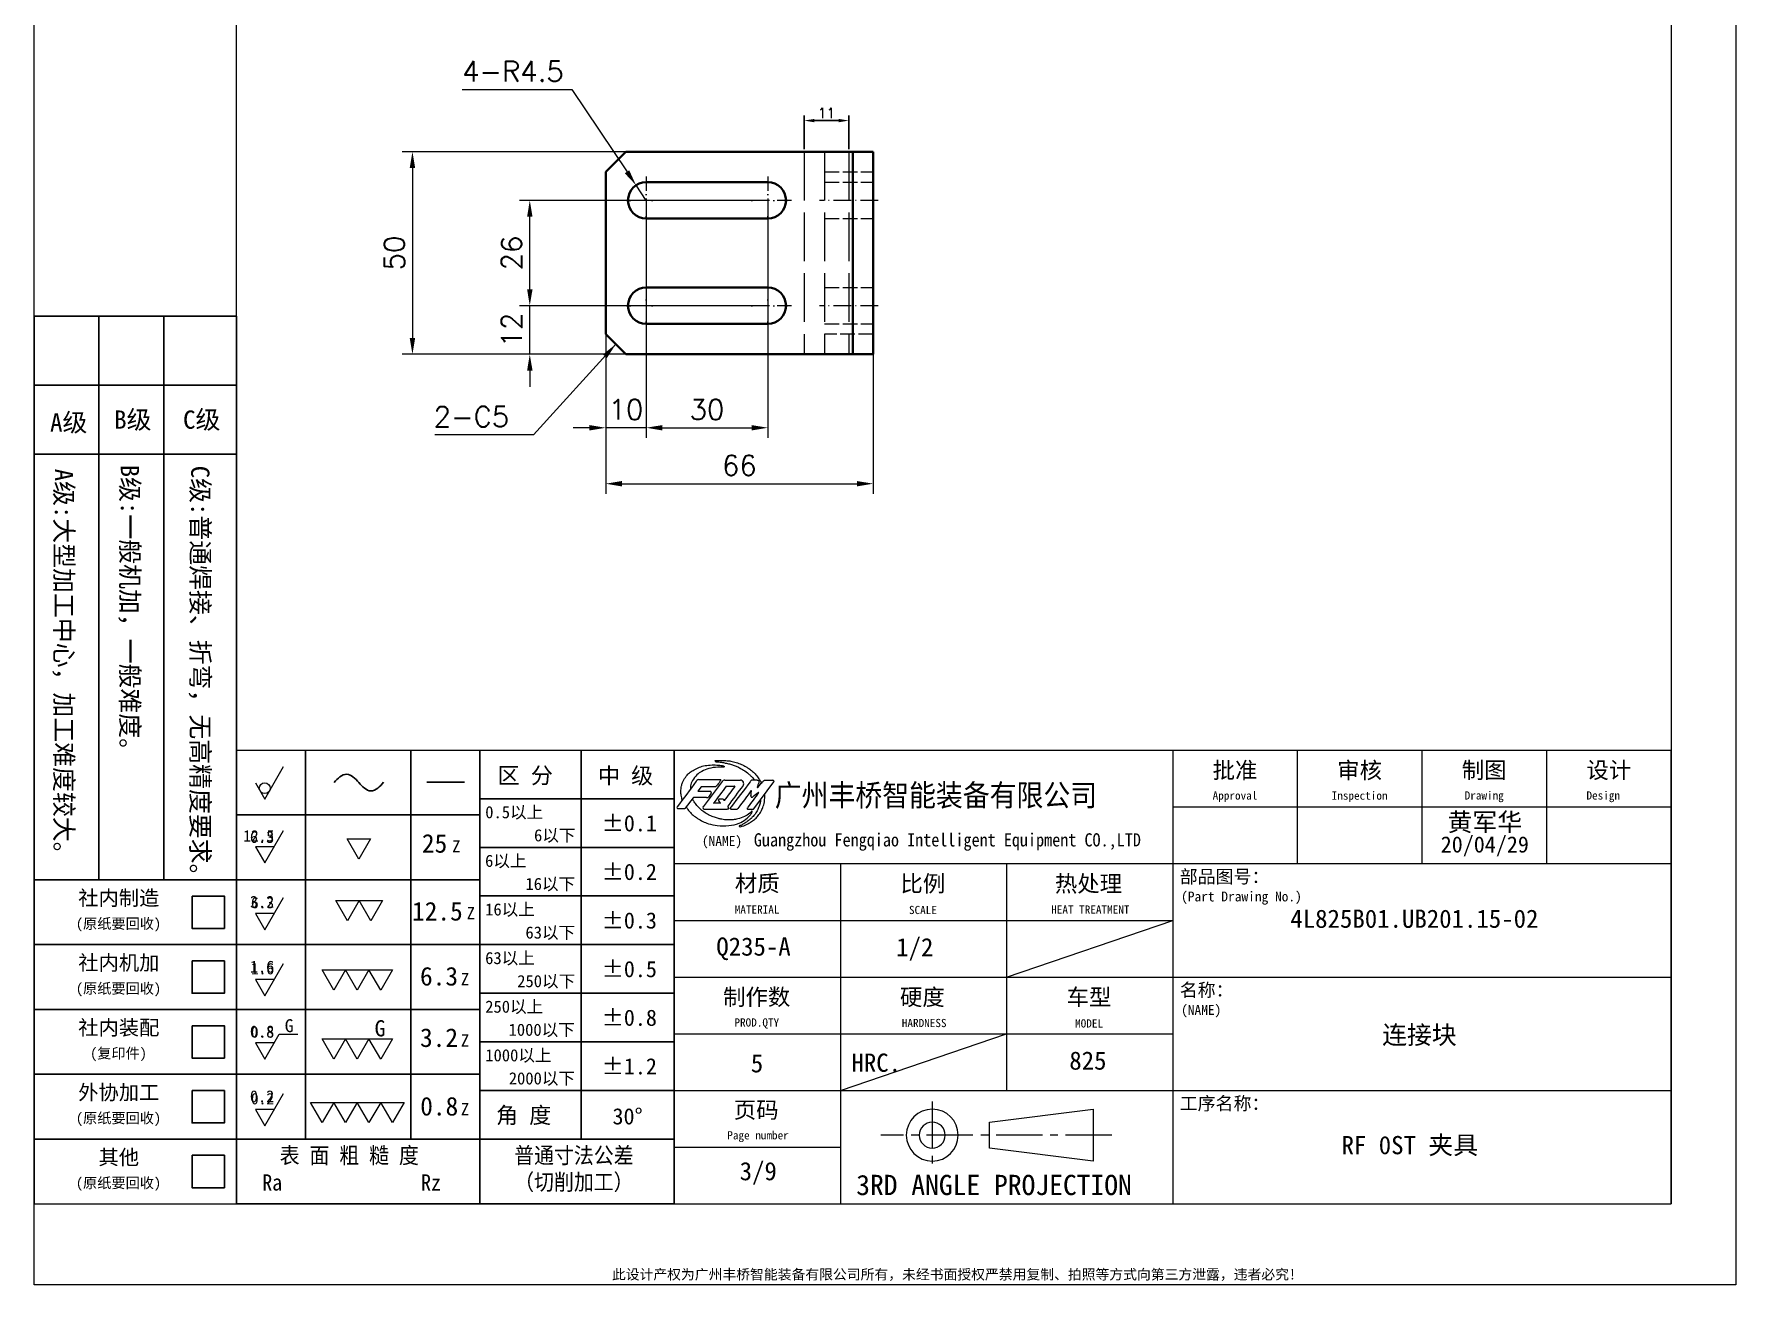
# Model space of a CAD drawing. Header units: millimetres. Extents: x -162325 to -83245, y 277409 to 326486.
# Drawn here: x -155156.4 to -154736.4, y 301136.7 to 301445.5 of the extents above; entities that cross this region are included whole.
import ezdxf
from ezdxf.enums import TextEntityAlignment as Align

# ---------------------------------------------------------------- set-up
doc = ezdxf.new("R2010")
doc.units = ezdxf.units.MM
for name, pattern in [('CENTER2', [28.575, 19.05, -3.175, 3.175, -3.175]), ('DASHDOT', [18.5, 12, -3, 0.5, -3]), ('DASHED', [15, 12, -3])]:
    doc.linetypes.add(name, pattern=pattern)
for name, color, linetype, lineweight in [('A4', 3, 'Continuous', 20), ('图框', 7, 'Continuous', 20), ('尺寸线', 3, 'Continuous', 13), ('文字', 1, 'Continuous', 13), ('细实线', 4, 'Continuous', 25)]:
    doc.layers.add(name, color=color, linetype=linetype, lineweight=lineweight)
doc.layers.add('MARK', color=7, linetype='Continuous')
doc.styles.add('CH-1', font='')
doc.styles.add('MX_NOTE_STANDARD', font='txt.shx', dxfattribs={"bigfont": 'extfont.shx'})
doc.styles.get("Standard").update_dxf_attribs({"font": 'txt', "bigfont": 'gbcbig.shx'})
doc.styles.get('CH-1').set_extended_font_data('SimSun')
doc.dimstyles.new('ISO-25', dxfattribs={"dimtxt": 2.5, "dimasz": 2.5, "dimexe": 1.25, "dimexo": 0.625, "dimtad": 1, "dimtxsty": 'Standard', "dimcen": 2.5, "dimadec": 0, "dimazin": 0, "dimtfac": 1, "dimtmove": 0, "dimatfit": 3, "dimfxl": 0, "dimarcsym": 0})
doc.dimstyles.new('副本02', dxfattribs={"dimscale": 2, "dimtxt": 2.5, "dimasz": 2, "dimexe": 1.25, "dimexo": 0, "dimgap": 1, "dimtad": 1, "dimdsep": 46, "dimtxsty": 'Standard', "dimcen": 0.5, "dimclrd": 3, "dimclre": 3, "dimclrt": 1, "dimadec": 1, "dimazin": 2, "dimtfac": 1, "dimtmove": 0, "dimatfit": 3, "dimfxl": 0, "dimtolj": 1, "dimlwd": -1, "dimlwe": -1, "dimarcsym": 0})
doc.dimstyles.new('副本02$4', dxfattribs={"dimscale": 2, "dimtxt": 2.5, "dimasz": 2, "dimexe": 1.25, "dimexo": 0, "dimgap": 1, "dimtad": 1, "dimtih": 1, "dimtoh": 1, "dimdsep": 46, "dimtxsty": 'Standard', "dimcen": 0.5, "dimclrd": 3, "dimclre": 3, "dimclrt": 1, "dimadec": 1, "dimazin": 2, "dimtfac": 1, "dimtmove": 0, "dimatfit": 3, "dimfxl": 0, "dimtolj": 1, "dimlwd": -1, "dimlwe": -1, "dimarcsym": 0})

# ---------------------------------------------------------------- blocks, each defined once
blk = doc.blocks.new('A$C34C2392C')
at = {"linetype": 'CENTER2', "ltscale": 0.3}
for p, q in [((-5.53, 4.13), (-5.53, -4.13)), ((16.64, 0), (-11.88, 0))]:
    blk.add_line(p, q, dxfattribs=at)
for p, q in [((1.54, 1.6), (14.34, 3.2)), ((14.34, 3.2), (14.34, -3.2)), ((1.54, -1.6), (1.54, 1.6)), ((14.34, -3.2), (1.54, -1.6))]:
    blk.add_line(p, q)
for radius in [3.2, 1.6]:
    blk.add_arc((-5.53, 0), radius, 0, 359.9894)
blk = doc.blocks.new('A$C67844AE1')
for p, q in [((-492, 112), (0, 112)), ((-246, 112), (-246, -112)), ((-184.5, 112), (-184.5, 56)), ((-123, 112), (-123, 56)), ((-61.5, 112), (-61.5, 56)), ((0, -112), (0, 112)), ((-246, 84), (0, 84)), ((-492, 68), (-492, -112)), ((-492, 68), (-492, -112)), ((-492, -112), (-492, 68)), ((-492, 68), (-492, -112)), ((-492, 68), (-492, -112)), ((-492, 68), (-492, -112)), ((-492, 68), (-492, -112)), ((-492, 68), (-492, -112)), ((-492, 68), (-492, -112)), ((-492, -112), (-492, 68)), ((-492, 68), (-492, -112)), ((-492, 68), (-492, -112)), ((-492, 68), (-492, -112)), ((-492, 68), (-492, -112)), ((-492, 56), (0, 56)), ((-410, 56), (-410, -112)), ((-328, 56), (-328, -56)), ((-492, 28), (-246, 28)), ((-492, 0), (0, 0)), ((-492, -28), (-246, -28)), ((-492, -56), (0, -56)), ((-492, -84), (-410, -84)), ((-492, -112), (0, -112))]:
    blk.add_line(p, q)
at = {"color": 4, "ltscale": 0.5}
for p, q in [((-478.69, 93.94), (-480.4, 91.69)), ((-468.38, 96.54), (-477.68, 84.12)), ((-467.07, 97.19), (-459.37, 97.19)), ((-451.05, 97.21), (-453.64, 97.21)), ((-452.68, 83.09), (-442.89, 96.32)), ((-447.54, 97.19), (-443.33, 97.19)), ((-482.7, 88.42), (-486.55, 83.35)), ((-473.82, 90.78), (-475.13, 88.89)), ((-469.28, 85.77), (-472.57, 85.77)), ((-469.23, 85.85), (-470.11, 87.32)), ((-467.8, 87.76), (-469.94, 87.76)), ((-467.8, 87.76), (-467.42, 87.1)), ((-486.98, 83.13), (-490.13, 83.13)), ((-477.02, 82.81), (-465.96, 82.81)), ((-463.75, 82.81), (-461.35, 82.81))]:
    blk.add_line(p, q, dxfattribs=at)
for centre, radius, start, end in [((-479.96, 96.37), 1.09, 90, 143.21463), ((-478.65, 93.91), 0.0547, 90, 142.95764), ((-471.7, 94.51), 0.547, 270, 322.84702), ((-469.22, 97.24), 0.219, 322.84702, 90), ((-467.07, 95.55), 1.64, 90, 143.17909), ((-466.36, 94.15), 0.0547, 90, 143.28021), ((-462.24, 94.15), 0.0547, 323.81172, 90), ((-459.37, 95.55), 1.64, 323.50405, 90), ((-453.64, 96.66), 0.547, 90, 142.76053), ((-443.33, 96.64), 0.547, 323.51537, 90), ((-490.13, 83.68), 0.547, 143.21463, 270), ((-482.27, 88.08), 0.547, 90, 142.7804), ((-480.35, 91.65), 0.0547, 142.95764, 270), ((-477.02, 83.63), 0.821, 143.17909, 270), ((-472.57, 85.82), 0.0547, 143.28021, 270), ((-469.28, 85.82), 0.0547, 270, 30.87346), ((-467.37, 87.13), 0.0547, 209.84044, 323.81172), ((-454.06, 91.84), 0.137, 354.5829, 143.44023), ((-450.47, 90.95), 0.137, 323.3038, 127.26931), ((-486.98, 83.68), 0.547, 270, 322.7804), ((-463.75, 83.36), 0.547, 142.76053, 270), ((-461.35, 83.63), 0.821, 270, 323.34145), ((-455.78, 83.14), 0.274, 143.38703, 270), ((-453.12, 83.41), 0.547, 270, 323.51537)]:
    blk.add_arc(centre, radius, start, end, dxfattribs=at)
at = {"color": 3, "ltscale": 0.5}
for points, knots in [([(-488.04, 87.39), (-488.26, 88.17), (-488.62, 89.51), (-488.76, 91.4), (-488.68, 92.96), (-488.48, 94.48), (-488, 95.94), (-487.33, 97.33), (-486.52, 98.55), (-485.58, 99.92), (-484.11, 101.17), (-482.08, 102.53), (-479.62, 103.66), (-476.63, 104.53), (-473.49, 104.75), (-470.85, 104.68), (-469.01, 104.49), (-468.06, 104.35), (-467.6, 104.19), (-467.36, 104.11), (-467.38, 103.84), (-467.51, 103.6), (-467.67, 103.59), (-467.75, 103.59)], [0.033361, 0.033361, 0.033361, 0.033361, 0.471833, 0.793856, 1.06763, 1.327784, 1.632518, 1.904259, 2.171672, 2.434164, 2.811787, 3.221221, 3.771763, 4.287691, 4.918993, 5.487196, 5.736969, 5.935719, 6.004988, 6.011363, 6.068145, 6.111246, 6.151841, 6.151841, 6.151841, 6.151841]), ([(-467.75, 103.59), (-468.68, 103.59), (-471.11, 103.61), (-474.79, 103.2), (-478.26, 101.79), (-481.06, 99.79), (-482.97, 97.34), (-484.02, 94.85), (-483.98, 93.42), (-483.93, 92.89)], [0, 0, 0, 0, 0.511401, 1.333961, 2.006207, 2.544799, 3.201133, 3.690752, 3.982461, 3.982461, 3.982461, 3.982461]), ([(-471.87, 106.78), (-471.88, 106.81), (-471.89, 106.89), (-471.08, 106.94), (-470.13, 106.96), (-468.28, 106.92), (-466.29, 106.88), (-463.95, 106.66), (-461.43, 105.9), (-458.86, 105.11), (-456.84, 103.98), (-455.05, 102.78), (-453.35, 101.59), (-451.64, 99.9), (-450.32, 98.09), (-449.42, 96.69), (-449.1, 95.93), (-449.03, 95.74)], [0, 0, 0, 0, 0.013513, 0.041806, 0.340693, 0.661167, 1.001786, 1.450195, 1.93793, 2.441413, 2.919246, 3.201062, 3.624217, 4.053268, 4.510623, 4.853859, 4.962074, 4.962074, 4.962074, 4.962074]), ([(-453.89, 81.8), (-454.16, 81.48), (-455.09, 80.34), (-457.47, 79.09), (-460.29, 78.15), (-463.1, 77.56), (-465.75, 77.56), (-468.2, 77.74), (-470.34, 78.3), (-472.37, 78.87), (-474.59, 79.8), (-476.8, 81.11), (-479.03, 82.63), (-480.66, 84.59), (-482.11, 86.33), (-482.76, 87.47), (-483.04, 87.97)], [0, 0, 0, 0, 0.227272, 0.804496, 1.430419, 1.862632, 2.367125, 2.88024, 3.204387, 3.579335, 4.036384, 4.516387, 4.985288, 5.507707, 5.907232, 6.223175, 6.223175, 6.223175, 6.223175]), ([(-449.38, 87.54), (-449.46, 86.95), (-449.59, 86.05), (-449.95, 84.79), (-450.37, 83.78), (-450.81, 82.63), (-451.45, 81.57), (-452.25, 80.24), (-453.23, 79.21), (-454.33, 78.01), (-455.64, 77.09), (-456.98, 76.11), (-458.35, 75.36), (-459.16, 74.85), (-459.95, 74.68), (-459.94, 74.21), (-459.66, 74.19), (-459.5, 74.17)], [0.004933, 0.004933, 0.004933, 0.004933, 0.333622, 0.498315, 0.724349, 0.934741, 1.17012, 1.401267, 1.780901, 1.94954, 2.292483, 2.648069, 2.865789, 3.139575, 3.199954, 3.253921, 3.331828, 3.331828, 3.331828, 3.331828]), ([(-459.5, 74.17), (-459.15, 74.26), (-457.82, 74.59), (-455.91, 75.45), (-453.81, 76.77), (-452.04, 78.05), (-450.46, 79.78), (-449.21, 81.63), (-448.18, 83.92), (-447.35, 86.77), (-447.31, 89.06), (-447.29, 90.37)], [0, 0, 0, 0, 0.196818, 0.752706, 1.133972, 1.558354, 1.94217, 2.414014, 2.774875, 3.316286, 4.02771, 4.02771, 4.02771, 4.02771]), ([(-486.11, 83.93), (-485.59, 83.17), (-484.11, 80.96), (-480.4, 78.04), (-475.71, 75.67), (-470.4, 74.54), (-465.25, 74.57), (-460.35, 75.58), (-456.79, 77.65), (-454.68, 79.82), (-453.68, 81.05), (-453.44, 81.92), (-453.76, 82.01), (-453.85, 81.87), (-453.89, 81.8)], [0.008574, 0.008574, 0.008574, 0.008574, 0.511088, 1.461558, 2.551285, 3.372869, 4.408758, 5.360341, 6.07413, 6.646139, 6.965728, 7.014048, 7.055407, 7.097199, 7.097199, 7.097199, 7.097199])]:
    blk.add_open_spline(points, degree=3, knots=knots, dxfattribs=at)
blk.add_spline([(-471.87, 106.78), (-471.8, 106.48), (-471.33, 106.32), (-469.95, 106.19), (-468.71, 106.01), (-466.81, 105.67), (-464.7, 105.2), (-462.88, 104.66), (-461.09, 103.98), (-459.43, 103.08), (-457.89, 102.22), (-455.32, 100.34), (-454.15, 99.25), (-453.58, 98.66), (-452.29, 97.2)], degree=3, dxfattribs=at)
at = {"color": 4, "ltscale": 0.5}
for points, knots in [([(-480.84, 97.02), (-480.93, 96.9), (-481.02, 96.78), (-481.12, 96.65), (-484.27, 92.44), (-487.42, 88.22), (-490.57, 84.01)], [-0.084236, -0.084236, -0.084236, -0.084236, 0, 0, 0, 2.885251, 2.885251, 2.885251, 2.885251]), ([(-479.96, 97.46), (-479.82, 97.46), (-479.68, 97.46), (-479.54, 97.46), (-479.54, 97.46), (-479.54, 97.46), (-479.54, 97.46), (-476.38, 97.46), (-473.23, 97.46), (-470.08, 97.46), (-470.08, 97.46), (-470.08, 97.46), (-470.08, 97.46), (-469.79, 97.46), (-469.51, 97.46), (-469.22, 97.46)], [-0.077734, -0.077734, -0.077734, -0.077734, 0, 0, 0, 0, 0, 0, 1.729211, 1.729211, 1.729211, 1.729211, 1.729211, 1.729211, 1.885805, 1.885805, 1.885805, 1.885805]), ([(-471.7, 93.97), (-471.72, 93.97), (-471.75, 93.97), (-471.77, 93.97), (-471.77, 93.97), (-471.77, 93.97), (-471.77, 93.97), (-474.06, 93.97), (-476.36, 93.97), (-478.65, 93.97)], [-0.012966, -0.012966, -0.012966, -0.012966, 0, 0, 0, 0, 0, 0, 1.257183, 1.257183, 1.257183, 1.257183]), ([(-469.05, 97.11), (-469.2, 96.9), (-469.36, 96.7), (-469.52, 96.49), (-469.52, 96.49), (-469.52, 96.49), (-469.52, 96.49), (-470.05, 95.79), (-470.58, 95.09), (-471.11, 94.39), (-471.11, 94.39), (-471.11, 94.39), (-471.11, 94.39), (-471.16, 94.32), (-471.21, 94.25), (-471.26, 94.18)], [-0.1423966, -0.1423966, -0.1423966, -0.1423966, 0, 0, 0, 0, 0, 0, 0.4822707, 0.4822707, 0.4822707, 0.4822707, 0.4822707, 0.4822707, 0.529029, 0.529029, 0.529029, 0.529029]), ([(-454.08, 96.99), (-454.23, 96.79), (-454.39, 96.58), (-454.54, 96.38), (-457.68, 92.25), (-460.82, 88.12), (-463.96, 83.99), (-464.04, 83.89), (-464.11, 83.79), (-464.19, 83.69)], [-0.140102, -0.140102, -0.140102, -0.140102, 0, 0, 0, 2.844058, 2.844058, 2.844058, 2.913465, 2.913465, 2.913465, 2.913465]), ([(-451.05, 97.21), (-450.96, 97.2), (-450.76, 97.2), (-450.41, 97.03), (-450.21, 96.52), (-450.3, 95.87), (-450.55, 95.18), (-450.83, 94.49), (-451, 93.99), (-451.13, 93.7), (-451.11, 93.59), (-450.99, 93.55), (-450.82, 93.63), (-450.49, 93.98), (-449.97, 94.64), (-449.25, 95.48), (-448.57, 96.28), (-447.99, 96.81), (-447.66, 97.09), (-447.54, 97.19)], [0, 0, 0, 0, 0.047379, 0.11361, 0.198731, 0.32589, 0.467244, 0.599055, 0.733672, 0.758899, 0.77069, 0.790267, 0.820293, 0.867992, 1.054564, 1.278066, 1.476304, 1.62487, 1.711224, 1.711224, 1.711224, 1.711224]), ([(-469.94, 87.76), (-469.98, 87.77), (-470.04, 87.77), (-470.11, 87.72), (-470.16, 87.66), (-470.17, 87.58), (-470.16, 87.49), (-470.14, 87.4), (-470.13, 87.35), (-470.11, 87.32)], [0, 0, 0, 0, 0.0189462, 0.0330559, 0.0436533, 0.0575788, 0.0766083, 0.0956988, 0.1082528, 0.1082528, 0.1082528, 0.1082528]), ([(-456, 83.3), (-455.85, 83.49), (-455.71, 83.69), (-455.56, 83.88), (-455.56, 83.88), (-455.56, 83.88), (-455.56, 83.88), (-453.83, 86.21), (-452.09, 88.54), (-450.36, 90.87)], [-0.132838, -0.132838, -0.132838, -0.132838, 0, 0, 0, 0, 0, 0, 1.591518, 1.591518, 1.591518, 1.591518])]:
    blk.add_open_spline(points, degree=3, knots=knots, dxfattribs=at)
for points in [[(-466.4, 94.18), (-468.47, 91.41), (-470.54, 88.63), (-472.61, 85.86)], [(-462.19, 94.12), (-463.9, 91.78), (-465.62, 89.44), (-467.33, 87.1)], [(-466.36, 94.2), (-464.99, 94.2), (-463.61, 94.2), (-462.24, 94.2)], [(-458.05, 94.58), (-460.57, 91.18), (-463.09, 87.78), (-465.6, 84.38)], [(-476.05, 88.63), (-478.12, 88.63), (-480.19, 88.63), (-482.27, 88.63)], [(-474.4, 91.6), (-476.39, 91.6), (-478.37, 91.6), (-480.35, 91.6)], [(-454.17, 91.93), (-456.01, 89.44), (-457.9, 86.89), (-460.7, 83.14)], [(-454.14, 89.56), (-454.07, 90.32), (-454, 91.07), (-453.92, 91.83)], [(-453.14, 89.09), (-452.28, 89.74), (-451.41, 90.4), (-450.55, 91.06)], [(-455.78, 82.86), (-454.89, 82.86), (-454, 82.86), (-453.12, 82.86)]]:
    blk.add_open_spline(points, degree=3, dxfattribs=at)
for points in [[(-476.05, 88.63), (-475.64, 88.63), (-475.39, 88.67), (-475.28, 88.75), (-475.13, 88.89)], [(-473.82, 90.78), (-473.73, 90.98), (-473.72, 91.25), (-473.81, 91.45), (-473.97, 91.55), (-474.16, 91.58), (-474.4, 91.6)], [(-465.6, 84.38), (-465.63, 84.34), (-465.63, 84.25), (-465.53, 84.03), (-465.37, 83.78), (-465.15, 83.42), (-465.08, 83.29), (-465.14, 83.12), (-465.4, 82.96), (-465.69, 82.87), (-465.96, 82.81)], [(-454.14, 89.56), (-454.15, 89.22), (-454.12, 88.97), (-453.96, 88.83), (-453.76, 88.76), (-453.62, 88.78), (-453.43, 88.86), (-453.14, 89.09)]]:
    blk.add_spline(points, degree=3, dxfattribs=at)
at = {"layer": '细实线', "color": 0, "linetype": 'Continuous'}
for p, q in [((-492, 112), (-492, 56)), ((-492, 68), (-492, -112)), ((-492, 68), (-492, -112)), ((-492, 68), (-492, -112))]:
    blk.add_line(p, q, dxfattribs=at)
at = {"lineweight": 35, "xscale": 4, "yscale": 4, "zscale": 4}
blk.add_blockref('A$C34C2392C', (-342.56, -78.03), dxfattribs=at)
at = {"style": 'CH-1'}
for s, height, p in [('批准', 8.111, (-215.25, 102.29)), ('审核', 8.111, (-153.75, 102.29)), ('制图', 8.111, (-92.25, 102.29)), ('设计', 8.111, (-30.75, 102.29)), ('Approval', 4.055, (-215.25, 89.12)), ('Inspection', 4.055, (-153.75, 89.12)), ('Drawing', 4.055, (-92.25, 89.12)), ('Design  ', 4.055, (-30.75, 89.12)), ('比例', 8.111, (-369.33, 46.29)), ('MATERIAL', 4.056, (-451.13, 33.33)), ('SCALE', 4.055, (-369.28, 33.12)), ('制作数', 8.111, (-451.33, -9.71)), ('车型', 8.111, (-287.33, -9.71)), ('PROD.QTY', 4.055, (-451.28, -22.88)), ('MODEL', 4.055, (-287.28, -22.88)), ('3RD ANGLE PROJECTION', 10, (-334.19, -102.63))]:
    blk.add_text(s, height=height, dxfattribs=at).set_placement(p, align=Align.MIDDLE)
at = {"lineweight": 35, "style": 'CH-1'}
for s, height, p in [('(NAME)', 4.868, (-478.38, 64.74)), ('部品图号：', 6.489, (-242.53, 46.37)), ('(Part Drawing No.)', 4.8676, (-241.87, 37.35)), ('名称：', 6.489, (-242.53, -9.63)), ('(NAME)', 4.868, (-241.87, -18.65)), ('工序名称：', 6.489, (-242.53, -65.63))]:
    blk.add_text(s, height=height, dxfattribs=at).set_placement(p)
at = {"style": 'CH-1'}
blk.add_text('材质', height=8.111, dxfattribs=at).set_placement((-462.11, 42.24))
at = {"lineweight": 35, "style": 'CH-1'}
for s, height, p in [('热处理', 8.111, (-287.56, 46.27)), ('HEAT TREATMENT', 4.0553, (-286.66, 33.32)), ('硬度', 8.111, (-369.56, -9.73)), ('HARDNESS', 4.055, (-368.66, -22.68)), ('HRC.', 9, (-392.33, -42.26, -1000.32)), ('页码', 8.111, (-451.56, -65.73)), ('Page number', 4.0553, (-450.66, -78.68))]:
    blk.add_text(s, height=height, dxfattribs=at).set_placement(p, align=Align.MIDDLE)
at = {"layer": 'MARK', "style": 'CH-1', "width": 0.9}
blk.add_text('广州丰桥智能装备有限公司', height=10.8, dxfattribs=at).set_placement((-442.41, 84.37))
at = {"layer": 'MARK', "insert": (-452.72, 70.99), "char_height": 6.5, "width": 556.9513, "attachment_point": 1, "style": 'CH-1'}
blk.add_mtext('{\\W0.9;Guangzhou Fengqiao Intelligent Equipment CO.,LTD}', dxfattribs=at)
blk = doc.blocks.new('A$C32AF00EF')
for p, q in [((0, 0), (2.89, 5)), ((-1.44, 2.5), (0, 0))]:
    blk.add_line(p, q)
blk.add_circle((0, 1.67), 0.833)
blk = doc.blocks.new('A$C553B2148')
for p, q in [((1.44, 0), (-1.44, 0)), ((-1.44, 0), (0, -2.5)), ((0, -2.5), (2.89, 2.5))]:
    blk.add_line(p, q)
at = {"style": 'MX_NOTE_STANDARD'}
blk.add_attdef('12.5', text='', height=1.75, dxfattribs=at).set_placement((1.44, 0.28), align=Align.BOTTOM_RIGHT)
blk = doc.blocks.new('A$C1377093C')
for p, q in [((0, 0), (-1.44, 2.5)), ((-1.44, 2.5), (1.44, 2.5)), ((1.44, 2.5), (0, 0))]:
    blk.add_line(p, q)
blk = doc.blocks.new('A$C6D2D6B6B')
for p, q in [((0, 0), (-1.44, 2.5)), ((-1.44, 2.5), (1.44, 2.5)), ((1.44, 2.5), (0, 0)), ((1.44, 2.5), (4.33, 2.5)), ((2.89, 0), (1.44, 2.5)), ((4.33, 2.5), (2.89, 0))]:
    blk.add_line(p, q)
blk = doc.blocks.new('A$C62DD302B')
for p, q in [((-2.89, 0), (-4.33, 2.5)), ((-4.33, 2.5), (-1.44, 2.5)), ((-1.44, 2.5), (-2.89, 0)), ((-1.44, 2.5), (1.44, 2.5)), ((0, 0), (-1.44, 2.5)), ((1.44, 2.5), (0, 0)), ((2.89, 0), (1.44, 2.5)), ((1.44, 2.5), (4.33, 2.5)), ((4.33, 2.5), (2.89, 0))]:
    blk.add_line(p, q)
blk = doc.blocks.new('A$C077E39D2')
for p, q in [((-4.33, -2.5), (-5.77, 0)), ((-5.77, 0), (-2.89, 0)), ((-2.89, 0), (-4.33, -2.5)), ((-2.89, 0), (0, 0)), ((-1.44, -2.5), (-2.89, 0)), ((0, 0), (-1.44, -2.5)), ((1.44, -2.5), (0, 0)), ((0, 0), (2.89, 0)), ((2.89, 0), (1.44, -2.5)), ((4.33, -2.5), (2.89, 0)), ((2.89, 0), (5.77, 0)), ((5.77, 0), (4.33, -2.5))]:
    blk.add_line(p, q)
blk = doc.blocks.new('A$C09D43E00')
for p, q in [((0, 0), (1.78, 3.08)), ((1.78, 3.08), (4.07, 3.08)), ((1.15, 2), (-1.15, 2)), ((-1.15, 2), (0, 0))]:
    blk.add_line(p, q)
at = {"style": 'MX_NOTE_STANDARD'}
blk.add_attdef('12.5', text='', height=1.4, dxfattribs=at).set_placement((1.15, 2.22), align=Align.BOTTOM_RIGHT)
at = {"layer": '细实线', "color": 0, "style": 'CH-1'}
blk.add_text('G', height=1.6, dxfattribs=at).set_placement((2.47, 3.33))
blk = doc.blocks.new('A$C339E5D7D')
for p, q in [((-2.89, 0), (-4.33, 2.5)), ((-4.33, 2.5), (-1.44, 2.5)), ((-1.44, 2.5), (-2.89, 0)), ((-1.44, 2.5), (1.44, 2.5)), ((0, 0), (-1.44, 2.5)), ((1.44, 2.5), (0, 0)), ((2.89, 0), (1.44, 2.5)), ((1.44, 2.5), (4.33, 2.5)), ((4.33, 2.5), (2.89, 0))]:
    blk.add_line(p, q)
at = {"layer": '细实线', "color": 0, "style": 'CH-1'}
blk.add_text('G', height=2, dxfattribs=at).set_placement((2.13, 2.81))
blk = doc.blocks.new('54')
for p, q in [((5360.79, 6053.19), (5468.79, 6053.19)), ((5468.79, 6047.19), (5468.79, 5957.19)), ((5468.79, 6047.19), (5468.79, 5957.19)), ((5468.79, 5957.19), (5468.79, 6047.19)), ((5468.79, 6047.19), (5468.79, 5957.19)), ((5468.79, 6047.19), (5468.79, 5957.19)), ((5468.79, 6047.19), (5468.79, 5957.19)), ((5468.79, 6047.19), (5468.79, 5957.19)), ((5468.79, 6047.19), (5468.79, 5957.19)), ((5468.79, 6047.19), (5468.79, 5957.19)), ((5468.79, 5957.19), (5468.79, 6047.19)), ((5468.79, 6047.19), (5468.79, 5957.19)), ((5468.79, 6047.19), (5468.79, 5957.19)), ((5468.79, 6047.19), (5468.79, 5957.19)), ((5468.79, 6047.19), (5468.79, 5957.19))]:
    blk.add_line(p, q)
at = {"layer": '细实线', "color": 0, "linetype": 'Continuous'}
for p, q in [((5360.79, 6053.19), (5360.79, 5941.19)), ((5377.79, 6053.19), (5377.79, 5957.19)), ((5403.79, 6053.19), (5403.79, 5957.19)), ((5420.79, 6053.19), (5420.79, 5941.19)), ((5445.79, 6053.19), (5445.79, 5957.19)), ((5468.79, 6053.19), (5468.79, 5941.19)), ((5407.7, 6045.29), (5417.04, 6045.29)), ((5468.79, 6047.19), (5468.79, 5957.19)), ((5468.79, 6047.19), (5468.79, 5957.19)), ((5468.79, 6047.19), (5468.79, 5957.19)), ((5420.79, 6041.19), (5468.79, 6041.19)), ((5360.79, 6037.19), (5420.79, 6037.19)), ((5420.79, 6029.19), (5468.79, 6029.19)), ((5360.79, 6021.19), (5420.79, 6021.19)), ((5420.79, 6017.19), (5468.79, 6017.19)), ((5360.79, 6005.19), (5420.79, 6005.19)), ((5420.79, 6005.19), (5468.79, 6005.19)), ((5420.79, 5993.19), (5468.79, 5993.19)), ((5360.79, 5989.19), (5420.79, 5989.19)), ((5420.79, 5981.19), (5468.79, 5981.19)), ((5360.79, 5973.19), (5420.79, 5973.19)), ((5420.79, 5969.19), (5468.79, 5969.19)), ((5360.79, 5957.19), (5468.79, 5957.19)), ((5360.79, 5957.19), (5468.79, 5957.19)), ((5360.79, 5941.19), (5468.79, 5941.19))]:
    blk.add_line(p, q, dxfattribs=at)
at = {"layer": '细实线', "color": 0, "linetype": 'Continuous', "start_tangent": (0.606347, 0.7952), "end_tangent": (0.584547, 0.81136)}
blk.add_spline([(5384.88, 6045.23), (5386.3, 6046.61), (5387.98, 6047.24), (5389.51, 6046.59), (5390.93, 6045.19), (5392.37, 6043.78), (5393.91, 6043.13), (5395.61, 6043.82), (5397.01, 6045.27)], degree=3, dxfattribs=at)
for name, p, xscale, yscale, zscale in [('A$C32AF00EF', (5367.73, 6041.13), 1.600000000000364, 1.600000000000364, 1.600000000000364), ('A$C1377093C', (5390.94, 6026.26), 2, 2, 2), ('A$C6D2D6B6B', (5388.15, 6011.08), 2, 2, 2), ('A$C62DD302B', (5390.57, 5993.94), 2, 2, 2), ('A$C077E39D2', (5390.57, 5966.26), 2, 2, 2)]:
    blk.add_blockref(name, p, dxfattribs=dict(xscale=xscale, yscale=yscale, zscale=zscale))
ref = blk.add_blockref('A$C553B2148', (5367.73, 6029.35), dxfattribs=dict(xscale=1.600000000000364, yscale=1.600000000000364, zscale=1.600000000000364))
ref.add_attrib('12.5', '12.5', dxfattribs={"height": 2.8, "style": 'CH-1'}).set_placement((5370.04, 6029.8), align=Align.BOTTOM_RIGHT)
ref = blk.add_blockref('A$C553B2148', (5367.73, 6012.86), dxfattribs=dict(xscale=1.600000000000364, yscale=1.600000000000364, zscale=1.600000000000364))
ref.add_attrib('12.5', '6.3', dxfattribs={"height": 2.8, "style": 'CH-1'}).set_placement((5370.04, 6013.31), align=Align.BOTTOM_RIGHT)
ref = blk.add_blockref('A$C553B2148', (5367.73, 5996.56), dxfattribs=dict(xscale=1.600000000000364, yscale=1.600000000000364, zscale=1.600000000000364))
ref.add_attrib('12.5', '1.6', dxfattribs={"height": 2.8, "style": 'CH-1'}).set_placement((5370.04, 5997.01), align=Align.BOTTOM_RIGHT)
at = {"lineweight": 35}
ref = blk.add_blockref('A$C09D43E00', (5367.73, 5976.92), dxfattribs=dict(at, xscale=2, yscale=2, zscale=2))
ref.add_attrib('12.5', '0.8', dxfattribs={"height": 2.8, "style": 'CH-1'}).set_placement((5370.04, 5981.37), align=Align.BOTTOM_RIGHT)
at = {"lineweight": 35, "xscale": 2, "yscale": 2, "zscale": 2}
blk.add_blockref('A$C339E5D7D', (5390.57, 5976.92), dxfattribs=at)
ref = blk.add_blockref('A$C553B2148', (5367.73, 5964.47), dxfattribs=dict(xscale=1.600000000000364, yscale=1.600000000000364, zscale=1.600000000000364))
ref.add_attrib('12.5', '0.2', dxfattribs={"height": 2.8, "style": 'CH-1'}).set_placement((5370.04, 5964.92), align=Align.BOTTOM_RIGHT)
at = {"style": 'CH-1', "width": 0.9}
for s, p in [('表 面 粗 糙 度', (5388.59, 5953.25)), ('普通寸法公差', (5444.02, 5953.25)), ('Ra              Rz', (5389.17, 5946.45)), ('（切削加工）', (5444.02, 5946.67))]:
    blk.add_text(s, height=4, dxfattribs=at).set_placement(p, align=Align.MIDDLE)
at = {"layer": '细实线', "color": 0, "style": 'CH-1'}
for s, height, p in [('区 分', 4, (5432.03, 6046.97)), ('中 级', 4, (5456.79, 6046.97)), ('0.5以上', 3, (5429.3, 6037.89)), ('6以下', 3, (5439.3, 6032.14)), ('6以上', 3, (5427.22, 6025.89)), ('16以下', 3, (5438.2, 6020.14)), ('16以上', 3, (5428.26, 6013.89)), ('63以下', 3, (5438.2, 6008.14)), ('63以上', 3, (5428.26, 6001.89)), ('250以下', 3, (5437.19, 5996.14)), ('250以上', 3, (5429.3, 5989.89)), ('1000以下', 3, (5436.08, 5984.14)), ('1000以上', 3, (5430.33, 5977.89)), ('2000以下', 3, (5436.13, 5972.14)), ('角 度', 4, (5431.63, 5963.15))]:
    blk.add_text(s, height=height, dxfattribs=at).set_placement(p, align=Align.MIDDLE)
for s, height, p in [('%%P0.1', 4, (5450.91, 6033.15)), ('6.3', 2.944, (5364.07, 6030.28)), ('25', 4.6, (5406.51, 6027.88)), ('Z', 3, (5414, 6027.96)), ('%%P0.2', 4, (5450.91, 6021.15)), ('3.2', 2.944, (5364.07, 6014.28)), ('12.5', 4.6, (5404.08, 6011.13)), ('Z', 3, (5417.58, 6011.47)), ('%%P0.3', 4, (5450.91, 6009.15)), ('1.6', 2.944, (5364.07, 5998.28)), ('6.3', 4.6, (5406.05, 5995.09)), ('Z', 3, (5416.15, 5995.17)), ('%%P0.5', 4, (5450.91, 5997.15)), ('%%P0.8', 4, (5450.91, 5985.15)), ('0.8', 2.944, (5364.07, 5982.28)), ('3.2', 4.6, (5406.05, 5979.93)), ('Z', 3, (5416.15, 5980.01)), ('%%P1.2', 4, (5450.91, 5973.15)), ('0.2', 2.944, (5364.07, 5966.28)), ('0.8', 4.6, (5406.1, 5963)), ('Z', 3, (5416.15, 5963.08)), ('30°', 4, (5453.55, 5960.81))]:
    blk.add_text(s, height=height, dxfattribs=at).set_placement(p)
blk = doc.blocks.new('fenlei')
at = {"layer": '图框'}
for points in [[(-25, 32), (0, 32), (0, 40), (-25, 40)], [(-25, 24), (0, 24), (0, 32), (-25, 32)], [(-25, 16), (0, 16), (0, 24), (-25, 24)], [(-25, 8), (0, 8), (0, 16), (-25, 16)], [(-25, 0), (0, 0), (0, 8), (-25, 8)]]:
    blk.add_lwpolyline(points, close=True, dxfattribs=at)
at = {"layer": '细实线'}
for points in [[(-5.5, 38), (-1.5, 38), (-1.5, 34), (-5.5, 34)], [(-5.5, 30), (-1.5, 30), (-1.5, 26), (-5.5, 26)], [(-5.5, 22), (-1.5, 22), (-1.5, 18), (-5.5, 18)], [(-5.5, 14), (-1.5, 14), (-1.5, 10), (-5.5, 10)], [(-5.5, 6), (-1.5, 6), (-1.5, 2), (-5.5, 2)]]:
    blk.add_lwpolyline(points, close=True, dxfattribs=at)
at = {"style": 'CH-1'}
for s, height, p in [('社内制造', 1.836, (-14.54, 37.8)), ('(原纸要回收)', 1.285, (-14.58, 34.52)), ('社内机加', 1.836, (-14.54, 29.8)), ('(原纸要回收)', 1.285, (-14.58, 26.52)), ('社内装配', 1.836, (-14.54, 21.8)), ('(复印件)', 1.285, (-14.58, 18.52)), ('外协加工', 1.836, (-14.54, 13.8)), ('(原纸要回收)', 1.285, (-14.58, 10.52)), ('其他', 1.836, (-14.54, 5.8)), ('(原纸要回收)', 1.285, (-14.58, 2.52))]:
    blk.add_text(s, height=height, dxfattribs=at).set_placement(p, align=Align.MIDDLE)
blk = doc.blocks.new('机加分类')
at = {"layer": '细实线'}
for p, q in [((-94, -8.5), (-94, 0)), ((-94, 0), (-86, 0)), ((-86, -8.5), (-86, 0)), ((-86, 0), (-78, 0)), ((-86, 0), (-86, -8.5)), ((-78, -8.5), (-78, 0)), ((-78, 0), (-69, 0)), ((-78, 0), (-78, -8.5)), ((-69, 0), (-69, -8.5)), ((-86, -8.5), (-94, -8.5)), ((-94, -17), (-94, -8.5)), ((-94, -8.5), (-86, -8.5)), ((-78, -8.5), (-86, -8.5)), ((-86, -17), (-86, -8.5)), ((-86, -8.5), (-78, -8.5)), ((-86, -8.5), (-86, -17)), ((-69, -8.5), (-78, -8.5)), ((-78, -17), (-78, -8.5)), ((-78, -8.5), (-69, -8.5)), ((-78, -8.5), (-78, -17)), ((-69, -8.5), (-69, -17)), ((-86, -17), (-94, -17)), ((-94, -69.55), (-94, -17)), ((-78, -17), (-86, -17)), ((-86, -69.55), (-86, -17)), ((-86, -17), (-86, -69.55)), ((-69, -17), (-78, -17)), ((-78, -69.55), (-78, -17)), ((-78, -17), (-78, -69.55)), ((-69, -17), (-69, -69.55)), ((-86, -69.55), (-94, -69.55)), ((-78, -69.55), (-86, -69.55)), ((-69, -69.55), (-78, -69.55))]:
    blk.add_line(p, q, dxfattribs=at)
at = {"layer": '文字', "color": 1, "linetype": 'Continuous', "style": 'CH-1'}
blk.add_text('A级', height=2.25, dxfattribs=at).set_placement((-89.72, -14.22, -250.08), align=Align.CENTER)
for s, p in [('B级', (-81.81, -12.71, -250.08)), ('C级', (-73.31, -12.71, -250.08))]:
    blk.add_text(s, height=2.25, dxfattribs=at).set_placement(p, align=Align.MIDDLE)
for s, p in [('A级:大型加工中心，加工难度较大。', (-90.3, -43.36)), ('B级:一般机加，一般难度。', (-82.16, -36.72)), ('C级:普通焊接、折弯，无高精度要求。', (-73.47, -44.53))]:
    blk.add_text(s, height=2.25, rotation=270, dxfattribs=at).set_placement(p, align=Align.MIDDLE)
blk = doc.blocks.new('1比1 竖框')
at = {"layer": '图框'}
for p, q in [((0, 0), (0, 297)), ((210, 297), (210, 0)), ((25, 10), (25, 289)), ((202, 289), (202, 10)), ((30.07, 10), (202, 10)), ((210, 0), (0, 0))]:
    blk.add_line(p, q, dxfattribs=at)
blk.add_blockref('机加分类', (94, 119.55))
for name, p, xscale, yscale, zscale in [('54', (-2655.4, -2960.59), 0.5, 0.5, 0.5), ('A$C67844AE1', (202, 38), 0.25, 0.25, 0.25)]:
    blk.add_blockref(name, p, dxfattribs=dict(at, xscale=xscale, yscale=yscale, zscale=zscale))
blk.add_blockref('fenlei', (25, 10), dxfattribs=at)
at = {"layer": '图框', "insert": (113.5, 0.5), "char_height": 1.25, "width": 177, "attachment_point": 8}
blk.add_mtext('{\\fSimSun|b1|i0|c134|p2;此设计产权为广州丰桥智能装备有限公司所有，未经书面授权严禁用复制、拍照等方式向第三方泄露，违者必究!}', dxfattribs=at)
blk = doc.blocks.new('*D578')
at = {"layer": 'Defpoints', "color": 0, "transparency": 16777216}
for p in [(-155015.3, 301371.4), (-154949.3, 301366.4), (-154949.3, 301334.46)]:
    blk.add_point(p, dxfattribs=at)
at = {"layer": '尺寸线', "color": 3, "transparency": 16777216}
for p, q in [((-155015.3, 301371.4), (-155015.3, 301331.96)), ((-154949.3, 301366.4), (-154949.3, 301331.96)), ((-155011.3, 301334.46), (-154953.3, 301334.46))]:
    blk.add_line(p, q, dxfattribs=at)
for points in [[(-155011.3, 301335.12), (-155011.3, 301333.79), (-155015.3, 301334.46)], [(-154953.3, 301335.12), (-154953.3, 301333.79), (-154949.3, 301334.46)]]:
    blk.add_solid(points, dxfattribs=at)
at = {"layer": '尺寸线', "color": 1, "transparency": 16777216, "insert": (-154982.3, 301338.96), "char_height": 5, "attachment_point": 5}
blk.add_mtext('\\A1;66', dxfattribs=at)
blk = doc.blocks.new('*D579')
at = {"layer": 'Defpoints', "color": 0, "transparency": 16777216}
for p in [(-155010.3, 301416.4), (-155062.99, 301366.4), (-155010.3, 301366.4)]:
    blk.add_point(p, dxfattribs=at)
at = {"layer": '尺寸线', "color": 3, "transparency": 16777216}
for p, q in [((-155010.3, 301416.4), (-155065.49, 301416.4)), ((-155062.99, 301412.4), (-155062.99, 301370.4)), ((-155010.3, 301366.4), (-155065.49, 301366.4))]:
    blk.add_line(p, q, dxfattribs=at)
for points in [[(-155063.66, 301412.4), (-155062.32, 301412.4), (-155062.99, 301416.4)], [(-155063.66, 301370.4), (-155062.32, 301370.4), (-155062.99, 301366.4)]]:
    blk.add_solid(points, dxfattribs=at)
at = {"layer": '尺寸线', "color": 1, "transparency": 16777216, "insert": (-155067.49, 301391.4), "char_height": 5, "attachment_point": 5, "rotation": 90}
blk.add_mtext('\\A1;50', dxfattribs=at)
blk = doc.blocks.new('*D580')
at = {"layer": 'Defpoints', "color": 0, "transparency": 16777216}
for p in [(-155005.3, 301378.4), (-155015.3, 301371.4), (-155015.3, 301348.27)]:
    blk.add_point(p, dxfattribs=at)
at = {"layer": '尺寸线', "color": 3, "transparency": 16777216}
for p, q in [((-155005.3, 301378.4), (-155005.3, 301345.77)), ((-155015.3, 301371.4), (-155015.3, 301345.77)), ((-155019.3, 301348.27), (-155023.3, 301348.27)), ((-155005.3, 301348.27), (-155015.3, 301348.27)), ((-155001.3, 301348.27), (-154997.3, 301348.27))]:
    blk.add_line(p, q, dxfattribs=at)
for points in [[(-155019.3, 301348.93), (-155019.3, 301347.6), (-155015.3, 301348.27)], [(-155001.3, 301348.93), (-155001.3, 301347.6), (-155005.3, 301348.27)]]:
    blk.add_solid(points, dxfattribs=at)
at = {"layer": '尺寸线', "color": 1, "transparency": 16777216, "insert": (-155010.3, 301352.77), "char_height": 5, "attachment_point": 5}
blk.add_mtext('\\A1;10', dxfattribs=at)
blk = doc.blocks.new('*D581')
at = {"layer": 'Defpoints', "color": 0, "transparency": 16777216}
for p in [(-155005.3, 301404.4), (-154975.3, 301404.4), (-154975.3, 301348.27)]:
    blk.add_point(p, dxfattribs=at)
at = {"layer": '尺寸线', "color": 3, "transparency": 16777216}
for p, q in [((-155005.3, 301404.4), (-155005.3, 301345.77)), ((-154975.3, 301404.4), (-154975.3, 301345.77)), ((-155001.3, 301348.27), (-154979.3, 301348.27))]:
    blk.add_line(p, q, dxfattribs=at)
for points in [[(-155001.3, 301348.93), (-155001.3, 301347.6), (-155005.3, 301348.27)], [(-154979.3, 301348.93), (-154979.3, 301347.6), (-154975.3, 301348.27)]]:
    blk.add_solid(points, dxfattribs=at)
at = {"layer": '尺寸线', "color": 1, "transparency": 16777216, "insert": (-154990.3, 301352.77), "char_height": 5, "attachment_point": 5}
blk.add_mtext('\\A1;30', dxfattribs=at)
blk = doc.blocks.new('*D582')
at = {"layer": 'Defpoints', "color": 0, "transparency": 16777216}
for p in [(-155034.03, 301378.4), (-155005.3, 301378.4), (-155010.3, 301366.4)]:
    blk.add_point(p, dxfattribs=at)
at = {"layer": '尺寸线', "color": 3, "transparency": 16777216}
for p, q in [((-155034.03, 301382.4), (-155034.03, 301386.4)), ((-155005.3, 301378.4), (-155036.53, 301378.4)), ((-155034.03, 301366.4), (-155034.03, 301378.4)), ((-155010.3, 301366.4), (-155036.53, 301366.4)), ((-155034.03, 301362.4), (-155034.03, 301358.4))]:
    blk.add_line(p, q, dxfattribs=at)
for points in [[(-155034.69, 301382.4), (-155033.36, 301382.4), (-155034.03, 301378.4)], [(-155034.69, 301362.4), (-155033.36, 301362.4), (-155034.03, 301366.4)]]:
    blk.add_solid(points, dxfattribs=at)
at = {"layer": '尺寸线', "color": 1, "transparency": 16777216, "insert": (-155038.53, 301372.4), "char_height": 5, "attachment_point": 5, "rotation": 90}
blk.add_mtext('\\A1;12', dxfattribs=at)
blk = doc.blocks.new('*D583')
at = {"layer": 'Defpoints', "color": 0, "transparency": 16777216}
for p in [(-155034.03, 301404.4), (-154975.3, 301404.4), (-154975.3, 301378.4)]:
    blk.add_point(p, dxfattribs=at)
at = {"layer": '尺寸线', "color": 3, "transparency": 16777216}
for p, q in [((-154975.3, 301404.4), (-155036.53, 301404.4)), ((-155034.03, 301382.4), (-155034.03, 301400.4)), ((-154975.3, 301378.4), (-155036.53, 301378.4))]:
    blk.add_line(p, q, dxfattribs=at)
for points in [[(-155034.69, 301400.4), (-155033.36, 301400.4), (-155034.03, 301404.4)], [(-155034.69, 301382.4), (-155033.36, 301382.4), (-155034.03, 301378.4)]]:
    blk.add_solid(points, dxfattribs=at)
at = {"layer": '尺寸线', "color": 1, "transparency": 16777216, "insert": (-155038.53, 301391.4), "char_height": 5, "attachment_point": 5, "rotation": 90}
blk.add_mtext('\\A1;26', dxfattribs=at)
blk = doc.blocks.new('*D584')
at = {"layer": 'Defpoints', "color": 0, "transparency": 16777216}
for p in [(-155007.81, 301408.13), (-155005.3, 301404.4)]:
    blk.add_point(p, dxfattribs=at)
at = {"layer": '尺寸线', "color": 3, "transparency": 16777216}
for p, q in [((-155050.69, 301431.73), (-155023.69, 301431.73)), ((-155023.69, 301431.73), (-155010.04, 301411.45)), ((-155005.3, 301404.4), (-155007.81, 301408.13))]:
    blk.add_line(p, q, dxfattribs=at)
blk.add_solid([(-155009.49, 301411.82), (-155010.59, 301411.08), (-155007.81, 301408.13)], dxfattribs=at)
at = {"layer": '尺寸线', "color": 1, "transparency": 16777216, "insert": (-155038.19, 301436.23), "char_height": 5, "attachment_point": 5, "style": 'MX_NOTE_STANDARD'}
blk.add_mtext('\\A1;\\A1;4-R4.5', dxfattribs=at)
blk = doc.blocks.new('*D634')
at = {"color": 0, "lineweight": -2, "transparency": 16777216}
for p, q in [((-154966.3, 301417.02), (-154966.3, 301425.34)), ((-154963.8, 301424.09), (-154957.8, 301424.09)), ((-154955.3, 301417.02), (-154955.3, 301425.34))]:
    blk.add_line(p, q, dxfattribs=at)
at = {"color": 0, "transparency": 16777216}
for points in [[(-154963.8, 301424.5), (-154963.8, 301423.67), (-154966.3, 301424.09)], [(-154957.8, 301424.5), (-154957.8, 301423.67), (-154955.3, 301424.09)]]:
    blk.add_solid(points, dxfattribs=at)
at = {"layer": 'Defpoints', "color": 0, "transparency": 16777216}
for p in [(-154955.3, 301424.09), (-154966.3, 301416.4), (-154955.3, 301416.4)]:
    blk.add_point(p, dxfattribs=at)
at = {"color": 0, "transparency": 16777216, "insert": (-154960.8, 301425.96), "char_height": 2.5, "attachment_point": 5}
blk.add_mtext('11', dxfattribs=at)

msp = doc.modelspace()

# ---------------------------------------------------------------- linework, layer by layer
at = {"color": 7, "lineweight": 35}
for p, q in [((-155010.297, 301416.4), (-155015.297, 301411.4)), ((-155010.297, 301416.4), (-154954.297, 301416.4)), ((-154954.297, 301416.4), (-154954.297, 301366.4)), ((-154949.297, 301416.4), (-154954.297, 301416.4)), ((-154949.297, 301416.4), (-154949.297, 301366.4)), ((-155015.297, 301371.4), (-155015.297, 301411.4)), ((-154975.297, 301408.9), (-155005.297, 301408.9)), ((-155005.297, 301399.9), (-154975.297, 301399.9)), ((-154975.297, 301382.9), (-155005.297, 301382.9)), ((-155010.297, 301366.4), (-155015.297, 301371.4)), ((-155005.297, 301373.9), (-154975.297, 301373.9)), ((-154954.297, 301366.4), (-155010.297, 301366.4)), ((-154949.297, 301366.4), (-154954.297, 301366.4))]:
    msp.add_line(p, q, dxfattribs=at)
at = {"color": 1, "linetype": 'DASHED', "lineweight": 13}
for p, q in [((-154966.297, 301416.4), (-154966.297, 301366.4)), ((-154961.297, 301416.4), (-154961.297, 301366.4)), ((-154955.297, 301416.4), (-154955.297, 301366.4))]:
    msp.add_line(p, q, dxfattribs=at)
at = {"color": 2, "linetype": 'DASHDOT', "lineweight": 13, "ltscale": 0.292499}
for p, q in [((-155005.297, 301410.25), (-155005.297, 301398.55)), ((-154975.297, 301410.25), (-154975.297, 301398.55)), ((-155005.297, 301384.25), (-155005.297, 301372.55)), ((-154975.297, 301384.25), (-154975.297, 301372.55))]:
    msp.add_line(p, q, dxfattribs=at)
at = {"color": 1, "linetype": 'DASHED', "lineweight": 13, "ltscale": 0.3}
for p, q in [((-154961.297, 301411.4), (-154949.297, 301411.4)), ((-154961.297, 301408.9), (-154949.297, 301408.9)), ((-154961.297, 301399.9), (-154949.297, 301399.9)), ((-154961.297, 301382.9), (-154949.297, 301382.9)), ((-154961.297, 301373.9), (-154949.297, 301373.9)), ((-154949.297, 301371.4), (-154961.297, 301371.4))]:
    msp.add_line(p, q, dxfattribs=at)
at = {"color": 2, "linetype": 'DASHDOT', "lineweight": 13, "ltscale": 0.2925}
for p, q in [((-154999.447, 301404.4), (-155011.147, 301404.4)), ((-154969.447, 301404.4), (-154981.147, 301404.4)), ((-154999.447, 301378.4), (-155011.147, 301378.4)), ((-154969.447, 301378.4), (-154981.147, 301378.4))]:
    msp.add_line(p, q, dxfattribs=at)
at = {"color": 2, "linetype": 'DASHDOT', "lineweight": 13, "ltscale": 0.360016}
for p, q in [((-154948.096, 301404.4), (-154962.497, 301404.4)), ((-154948.096, 301378.4), (-154962.497, 301378.4))]:
    msp.add_line(p, q, dxfattribs=at)
at = {"color": 7, "lineweight": 35}
for centre, start, end in [((-155005.297, 301404.4), 90, 270), ((-154975.297, 301404.4), 270, 90), ((-155005.297, 301378.4), 90, 270), ((-154975.297, 301378.4), 270, 90)]:
    msp.add_arc(centre, 4.5, start, end, dxfattribs=at)
at = {"layer": 'A4'}
msp.add_lwpolyline([(-155156.371, 301730.682), (-154736.371, 301730.682), (-154736.371, 301136.682), (-155156.371, 301136.682)], close=True, dxfattribs=at)
at = {"layer": '尺寸线'}
for p, q in [((-154916.371, 301212.682), (-154875.371, 301226.682)), ((-154957.371, 301184.682), (-154916.371, 301198.682))]:
    msp.add_line(p, q, dxfattribs=at)

# ---------------------------------------------------------------- block references
at = {"layer": '图框', "xscale": 2, "yscale": 2, "zscale": 2}
msp.add_blockref('1比1 竖框', (-155156.371, 301136.682), dxfattribs=at)

# ---------------------------------------------------------------- texts
at = {"layer": '尺寸线', "color": 1, "insert": (-155039.11, 301348.51), "char_height": 5, "attachment_point": 9, "style": 'MX_NOTE_STANDARD'}
msp.add_mtext('2-C5', dxfattribs=at)
at = {"layer": '文字', "color": 1, "linetype": 'Continuous', "style": 'CH-1'}
for s, height, p in [('黄军华', 4.5, (-154798.352, 301251.027)), ('20/04/29', 4, (-154798.352, 301245.092)), ('4L825B01.UB201.15-02', 4.5, (-154815.729, 301227.053)), ('Q235-A', 4.5, (-154978.821, 301219.688, -500.161)), ('1/2', 4.5, (-154939.028, 301219.688, -500.161)), ('连接块', 4.5, (-154814.488, 301198.482)), ('5', 4.5, (-154977.952, 301191.372, -500.161)), ('825', 4.5, (-154896.3, 301192.033, -500.161)), ('RF 0ST 夹具', 4.5, (-154816.858, 301171.278, -500.161)), ('3/9', 4.5, (-154977.649, 301164.411, -500.161))]:
    msp.add_text(s, height=height, dxfattribs=at).set_placement(p, align=Align.MIDDLE)

# ---------------------------------------------------------------- dimensions: what is measured, and where the dimension line sits
dim = msp.add_linear_dim(base=(-154955.297, 301424.086), p1=(-154966.297, 301416.4), p2=(-154955.297, 301416.4), dimstyle='ISO-25', override={"dimarcsym": 2})
dim.commit()
dim.dimension.update_dxf_attribs({"geometry": '*D634', "text_midpoint": (-154960.797, 301425.961)})
at = {"layer": '尺寸线'}
dim = msp.add_radius_dim(center=(-155005.297, 301404.4), mpoint=(-155007.809, 301408.133), text='\\A1;4-<>', dimstyle='副本02$4', override={"dimtxsty": 'MX_NOTE_STANDARD'}, dxfattribs=at)
dim.commit()
dim.dimension.update_dxf_attribs({"geometry": '*D584', "text_midpoint": (-155038.187, 301431.732), "dimtype": 164})
for base, p1, p2, picture, middle in [((-155062.991, 301366.4), (-155010.297, 301416.4), (-155010.297, 301366.4), '*D579', (-155067.491, 301391.4)), ((-155034.028, 301404.4), (-154975.297, 301378.4), (-154975.297, 301404.4), '*D583', (-155038.528, 301391.4)), ((-155034.028, 301378.4), (-155010.297, 301366.4), (-155005.297, 301378.4), '*D582', (-155038.528, 301372.4))]:
    dim = msp.add_linear_dim(base=base, p1=p1, p2=p2, angle=90, dimstyle='副本02', dxfattribs=at)
    dim.commit()
    dim.dimension.update_dxf_attribs({"geometry": picture, "text_midpoint": middle})
for base, p1, p2, picture, middle in [((-154975.297, 301348.266), (-155005.297, 301404.4), (-154975.297, 301404.4), '*D581', (-154990.297, 301352.766)), ((-155015.297, 301348.266), (-155005.297, 301378.4), (-155015.297, 301371.4), '*D580', (-155010.297, 301352.766)), ((-154949.297, 301334.457), (-155015.297, 301371.4), (-154949.297, 301366.4), '*D578', (-154982.297, 301338.957))]:
    dim = msp.add_linear_dim(base=base, p1=p1, p2=p2, dimstyle='副本02', dxfattribs=at)
    dim.commit()
    dim.dimension.update_dxf_attribs({"geometry": picture, "text_midpoint": middle})

# ---------------------------------------------------------------- leaders
at = {"layer": '尺寸线', "annotation_type": 0, "has_hookline": 1, "hookline_direction": 1, "text_width": 18.333}
msp.add_leader([(-155012.797, 301368.9), (-155033.11, 301346.51), (-155037.11, 301346.51)], dimstyle='副本02', override={"dimgap": 1, "dimtad": 1}, dxfattribs=at)

doc.saveas('drawing.dxf')
